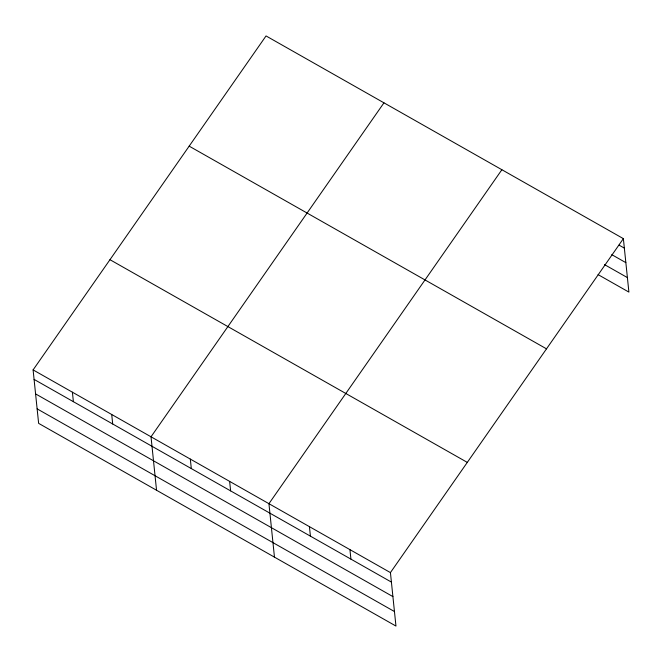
<?xml version="1.0" encoding="UTF-8"?>
<svg xmlns="http://www.w3.org/2000/svg" width="662" height="662" viewBox="0 0 662 662"><rect width="100%" height="100%" fill="white"/><g stroke="black" fill="none" stroke-linecap="round" stroke-linejoin="round"><path stroke-width="0.99" d="M623.372 238.643L390.431 572.605L395.959 626.062L38.628 423.357L33.1 369.901L266.041 35.938L623.372 238.643L628.9 292.099L598.084 274.622M383.96 102.833L151.019 436.796L156.546 490.252M501.879 169.729L268.938 503.683L274.465 557.139M619.078 245.139L624.357 248.134M611.771 254.655L625.855 262.64M604.514 264.61L627.402 277.593M189.166 146.145L546.506 348.849M109.966 259.694L467.306 462.399M33.1 369.901L390.431 572.605M34.085 379.392L391.416 582.097M35.583 393.898L392.914 596.603M37.122 408.851L394.461 611.547M349.933 549.634L350.918 559.117M309.435 526.654L310.42 536.146M229.631 481.39L230.616 490.873M190.325 459.089L191.31 468.58M111.713 414.495L112.697 423.986M72.406 392.194L73.391 401.685"/></g></svg>
